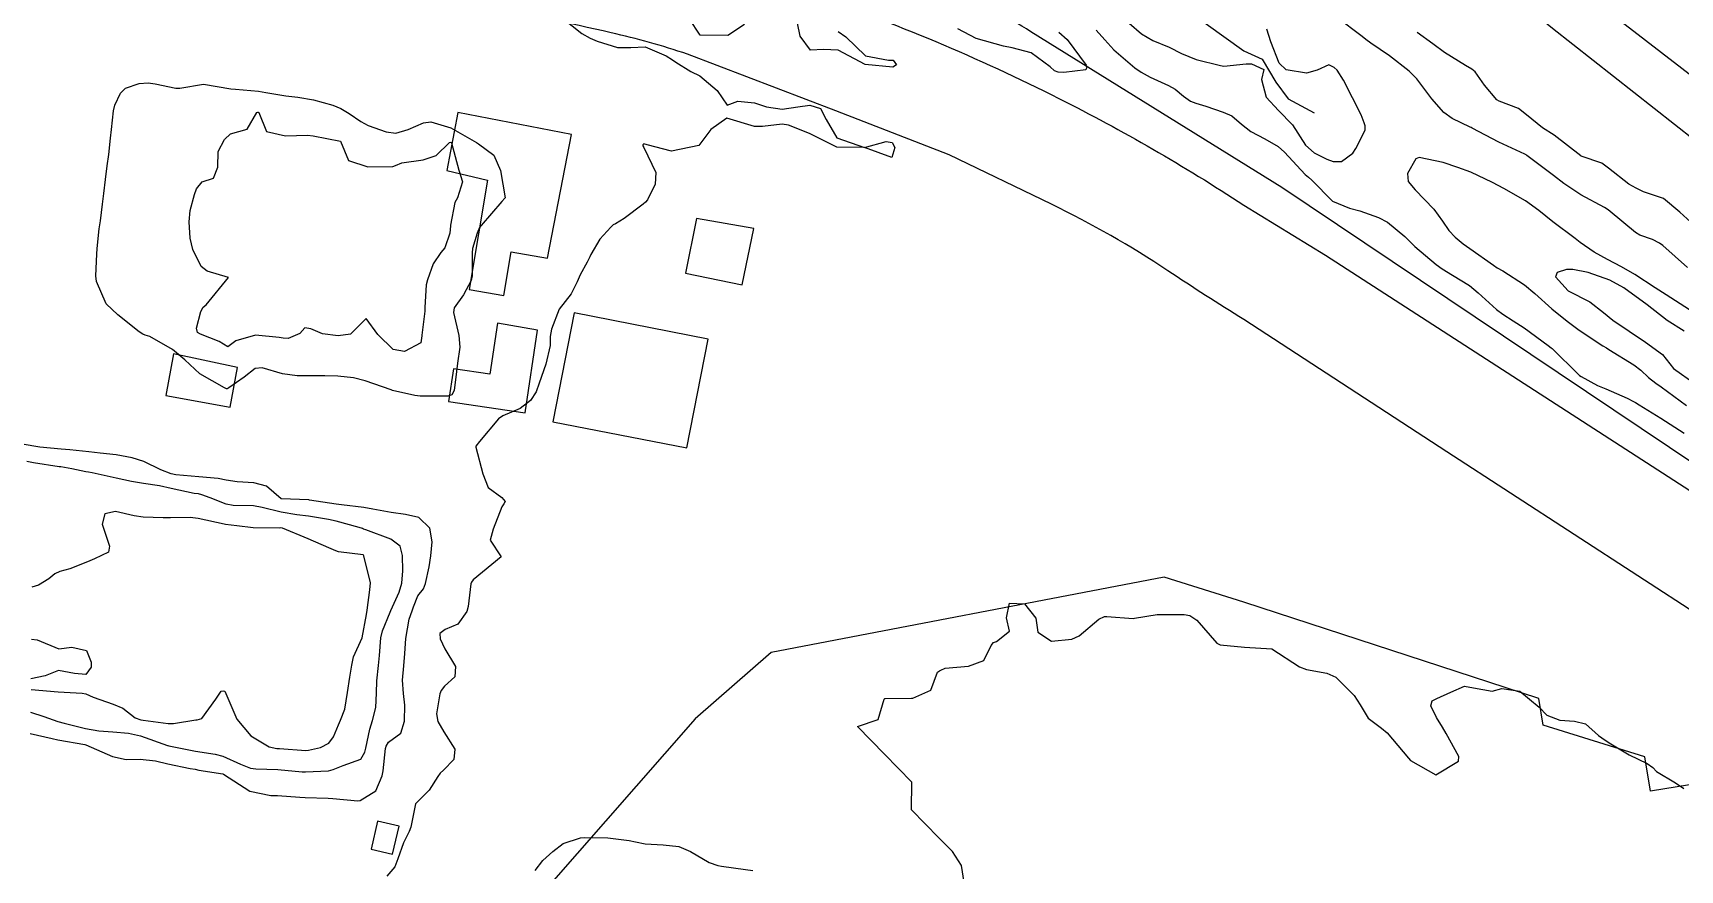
# Model space of a CAD drawing. Header units: metres. Extents: x 307586 to 320046, y 7427249 to 7434250.
# Drawn here: x 311457.1 to 311576.6, y 7432125.7 to 7432186.4 of the extents above; entities that cross this region are included whole.
import ezdxf

# ---------------------------------------------------------------- set-up
doc = ezdxf.new("R2010")
doc.units = ezdxf.units.M
doc.header["$MEASUREMENT"] = 0
for name, color, linetype in [('Curvas de Nivel 1m', 11, 'Continuous'), ('Curvas de Nivel 5m', 15, 'Continuous'), ('Divisa', 42, 'FENCELINE2'), ('Edificações', 30, 'Continuous'), ('Hidrografia', 140, 'Continuous'), ('Linha Férrea', 20, 'Continuous'), ('Vias Primárias', 230, 'Continuous')]:
    doc.layers.add(name, color=color, linetype=linetype)
doc.linetypes.add('FENCELINE2', pattern='A,0.25,-0.1,[132,ltypeshp.shx,S=0.1,R=0,X=-0.1,Y=0],-0.1,1', length=1.45)

msp = doc.modelspace()

# ---------------------------------------------------------------- linework, layer by layer
at = {"layer": 'Curvas de Nivel 1m', "flags": 128}
for points, elevation in [([(311495.49, 7432187.48), (311496.88, 7432186.36), (311497.48, 7432186.04), (311498, 7432185.82), (311499.47, 7432185.35), (311500.43, 7432185.36), (311501.47, 7432185.41), (311503.01, 7432184.74), (311503.46, 7432184.45), (311503.7, 7432184.28), (311504.8, 7432183.61), (311505.44, 7432183.29), (311506.71, 7432182.24), (311507.42, 7432181.18), (311508.2, 7432181.45), (311509.42, 7432181.33), (311510.28, 7432181.05), (311511.42, 7432180.89), (311512.55, 7432181.04), (311513.42, 7432181.16), (311514.2, 7432180.93), (311514.61, 7432180.14), (311515.39, 7432178.8), (311517.38, 7432178.11), (311518.95, 7432178.53), (311519.39, 7432178.46), (311519.59, 7432178.09), (311519.38, 7432177.37), (311517.38, 7432178.11), (311515.38, 7432178.13), (311513.4, 7432179.12), (311511.87, 7432179.71), (311511.41, 7432179.78), (311509.99, 7432179.62), (311509.4, 7432179.62), (311507.41, 7432180.23), (311506.23, 7432179.41), (311505.38, 7432178.25), (311503.38, 7432177.84), (311501.62, 7432178.3), (311501.38, 7432178.36), (311501.3, 7432178.3), (311501.3, 7432178.22), (311501.38, 7432178.1), (311502.25, 7432176.29), (311502.21, 7432175.43), (311501.65, 7432174.3), (311501.5, 7432174.13), (311501.33, 7432173.99), (311499.96, 7432172.96), (311499.32, 7432172.56), (311499.16, 7432172.49), (311498.99, 7432172.33), (311498.2, 7432171.44), (311497.53, 7432170.35), (311497.46, 7432170.17), (311497.28, 7432169.78), (311496.76, 7432168.86), (311496.55, 7432168.36), (311496.12, 7432167.49), (311495.24, 7432166.37), (311494.68, 7432164.92), (311494.59, 7432164.38), (311494.58, 7432163.75), (311494.26, 7432162.38), (311493.79, 7432161.01), (311493.57, 7432160.39), (311493.16, 7432159.74), (311492.4, 7432159.16), (311491.15, 7432158.65), (311490.85, 7432158.42), (311489.46, 7432156.78), (311489.2, 7432156.45), (311489.2, 7432156.37), (311489.7, 7432154.44), (311490.08, 7432153.44), (311491.08, 7432152.71), (311491.33, 7432152.42), (311491.23, 7432152.26), (311491.07, 7432152.03), (311490.45, 7432150.43), (311490.24, 7432149.63), (311491.02, 7432148.42), (311489.01, 7432146.74), (311488.87, 7432146.58), (311488.83, 7432146.45), (311488.63, 7432144.8), (311488.54, 7432144.45), (311487.88, 7432143.54), (311486.96, 7432143.14), (311486.58, 7432142.85), (311486.61, 7432142.47), (311486.95, 7432141.74), (311487.73, 7432140.46), (311487.67, 7432139.71), (311486.91, 7432139.04), (311486.67, 7432138.71), (311486.58, 7432138.47), (311486.34, 7432137.02), (311486.43, 7432136.47), (311486.87, 7432135.73), (311487.68, 7432134.46), (311487.59, 7432133.72), (311486.84, 7432132.93), (311486.6, 7432132.71), (311486.44, 7432132.47), (311485.82, 7432131.48), (311484.81, 7432130.49), (311484.47, 7432128.81), (311484.36, 7432128.5), (311483.94, 7432127.67), (311483.54, 7432126.51), (311483.32, 7432125.94), (311482.74, 7432125.25)], 719), ([(311508.69, 7432187.02), (311507.48, 7432186.23), (311505.48, 7432186.25), (311504.68, 7432187.45)], 719), ([(311515.49, 7432186.51), (311516.03, 7432186.12), (311517.46, 7432184.74), (311519.12, 7432184.44), (311519.46, 7432184.43), (311519.7, 7432184.09), (311519.45, 7432183.92), (311517.45, 7432184.11), (311515.47, 7432185.17), (311514.42, 7432185.2), (311513.47, 7432185.16), (311512.72, 7432186.17), (311512.54, 7432187.12)], 719), ([(311535.7, 7432187.89), (311537.49, 7432186.34), (311538.31, 7432185.86), (311539.48, 7432185.37), (311540.39, 7432184.92), (311541.46, 7432184.47), (311543.22, 7432184.04), (311543.46, 7432184.01), (311545.07, 7432184.16), (311545.46, 7432184.17), (311546.36, 7432183.76), (311546.18, 7432183.03), (311546.53, 7432181.76), (311547.42, 7432180.79), (311548.45, 7432179.74), (311549.39, 7432178.28), (311550.02, 7432177.72), (311550.94, 7432177.26), (311551.38, 7432177.08), (311551.99, 7432177.08), (311552.81, 7432177.69), (311553.04, 7432178.03), (311553.4, 7432178.74), (311553.7, 7432179.38), (311553.7, 7432179.68), (311553.64, 7432179.9), (311553.42, 7432180.47), (311552.79, 7432181.69), (311552.15, 7432182.99), (311551.67, 7432183.7), (311551.46, 7432183.89), (311551.08, 7432184.09), (311550.23, 7432183.72), (311549.45, 7432183.48), (311547.99, 7432183.74), (311547.46, 7432184.21), (311546.86, 7432185.76), (311546.58, 7432186.67)], 717), ([(311577.09, 7432169.39), (311575.31, 7432170.99), (311575.07, 7432171.17), (311574.56, 7432171.42), (311573.63, 7432171.75), (311573.32, 7432171.93), (311571.48, 7432173.46), (311571.33, 7432173.57), (311571.07, 7432173.74), (311569.35, 7432174.67), (311568.12, 7432175.5), (311567.37, 7432176.06), (311565.45, 7432177.53), (311565.38, 7432177.57), (311565.3, 7432177.61), (311563.4, 7432178.49), (311561.48, 7432179.51), (311561.41, 7432179.54), (311561.33, 7432179.58), (311560.02, 7432180.2), (311559.42, 7432180.64), (311558.55, 7432181.62), (311557.45, 7432183.08), (311556.91, 7432183.64), (311555.47, 7432184.75), (311554.13, 7432185.67), (311553.75, 7432185.94), (311553.49, 7432186.15), (311551.64, 7432187.56)], 718), ([(311531.49, 7432186.47), (311532.09, 7432185.93), (311533.46, 7432184.08), (311533.52, 7432183.92), (311533.45, 7432183.73), (311531.84, 7432183.55), (311531.45, 7432183.57), (311531.17, 7432183.66), (311530.85, 7432183.95), (311529.47, 7432184.97), (311528.11, 7432185.34), (311527.47, 7432185.46), (311525.48, 7432186.01), (311524.17, 7432186.71)], 719), ([(311534.2, 7432186.62), (311534.83, 7432185.9), (311535.47, 7432185.19), (311537, 7432183.87), (311537.45, 7432183.56), (311538.11, 7432183.19), (311539.44, 7432182.59), (311539.93, 7432182.34), (311540.53, 7432181.83), (311541.05, 7432181.45), (311541.43, 7432181.32), (311542.15, 7432181.09), (311543.42, 7432180.65), (311544.03, 7432180.4), (311544.75, 7432179.78), (311545.41, 7432179.26), (311546.43, 7432178.73), (311547.39, 7432178.18), (311547.86, 7432177.75), (311549.37, 7432176.13), (311549.59, 7432175.95), (311549.84, 7432175.72), (311551.34, 7432174.2), (311552.57, 7432173.69), (311553.33, 7432173.5), (311554.69, 7432173.02), (311555.32, 7432172.69), (311556.58, 7432171.64), (311557.31, 7432170.93), (311558.86, 7432169.61), (311559.29, 7432169.3), (311560.05, 7432168.83), (311561.27, 7432168.08), (311561.91, 7432167.57), (311563.25, 7432166.34), (311563.7, 7432166.01), (311564.45, 7432165.54), (311565.24, 7432165.03), (311566.99, 7432163.74), (311567.21, 7432163.56), (311567.27, 7432163.51), (311569.19, 7432161.63), (311569.27, 7432161.56), (311569.38, 7432161.49), (311570.57, 7432160.85), (311571.18, 7432160.6), (311572.72, 7432159.91), (311573.18, 7432159.68), (311573.33, 7432159.6), (311573.6, 7432159.43), (311575.16, 7432158.47), (311576.85, 7432157.39)], 718), ([(311577.33, 7432172.68), (311576.55, 7432173.4), (311575.35, 7432174.39), (311573.91, 7432174.88), (311573.36, 7432175.14), (311572.83, 7432175.45), (311571.37, 7432176.59), (311570.87, 7432176.96), (311569.38, 7432177.47), (311569.35, 7432177.49), (311567.41, 7432178.99), (311566.57, 7432179.52), (311565.42, 7432180.48), (311564.83, 7432180.94), (311563.43, 7432181.46), (311563.26, 7432181.56), (311562.38, 7432182.63), (311561.69, 7432183.58), (311561.46, 7432183.79), (311561, 7432184.05), (311559.47, 7432185), (311558.63, 7432185.62), (311557.49, 7432186.44)], 719), ([(311577.25, 7432166.32), (311575.54, 7432167.41), (311575.27, 7432167.58), (311574.76, 7432167.93), (311573.28, 7432168.9), (311572.31, 7432169.45), (311571.3, 7432169.97), (311570.33, 7432170.5), (311569.31, 7432171.21), (311568.95, 7432171.49), (311567.32, 7432172.71), (311566.31, 7432173.52), (311565.34, 7432174.24), (311563.78, 7432175.13), (311563.36, 7432175.34), (311562.96, 7432175.56), (311561.37, 7432176.32), (311560.44, 7432176.66), (311559.38, 7432177.02), (311557.63, 7432177.37), (311557.38, 7432177.27), (311556.78, 7432176.22), (311556.82, 7432175.64), (311557.35, 7432175.04), (311558.7, 7432173.62), (311559.32, 7432172.75), (311559.79, 7432172.07), (311560.23, 7432171.6), (311560.83, 7432171.11), (311561.3, 7432170.77), (311563.02, 7432169.56), (311563.29, 7432169.38), (311563.69, 7432169.15), (311565.27, 7432168.14), (311566.01, 7432167.52), (311567.25, 7432166.41), (311568.36, 7432165.5), (311569.23, 7432164.84), (311570.96, 7432163.72), (311571.21, 7432163.57), (311571.39, 7432163.46), (311573.2, 7432162.33), (311573.72, 7432161.95), (311574.26, 7432161.42), (311574.79, 7432161.01), (311575.19, 7432160.74), (311577.02, 7432159.39)], 717), ([(311456.86, 7432135.6), (311458.45, 7432135.23), (311458.86, 7432135.14), (311460.84, 7432134.79), (311460.9, 7432134.78), (311462.84, 7432133.93), (311463.82, 7432133.72), (311464.84, 7432133.73), (311465.95, 7432133.61), (311466.84, 7432133.39), (311468.48, 7432133.05), (311468.84, 7432133), (311469.1, 7432132.95), (311470.83, 7432132.68), (311470.88, 7432132.66), (311472.81, 7432131.42), (311474.33, 7432131.1), (311474.81, 7432131.1), (311476.42, 7432130.99), (311476.81, 7432130.96), (311478.48, 7432130.9), (311478.81, 7432130.89), (311480.64, 7432130.71), (311480.81, 7432130.73), (311481.93, 7432131.43), (311482.4, 7432132.52), (311482.46, 7432132.9), (311482.65, 7432134.52), (311482.68, 7432134.69), (311482.86, 7432134.96), (311483.75, 7432135.63), (311484.03, 7432136.5), (311484.04, 7432137.65), (311483.94, 7432138.5), (311483.87, 7432139.46), (311483.97, 7432140.5), (311484.05, 7432141.39), (311484.11, 7432142.5), (311484.36, 7432143.89), (311484.58, 7432144.5), (311484.68, 7432144.79), (311484.99, 7432145.58), (311485.4, 7432146.08), (311485.55, 7432146.48), (311485.82, 7432147.68), (311485.93, 7432148.48), (311486.02, 7432149.5), (311485.85, 7432150.48), (311485.05, 7432151.26), (311484.08, 7432151.48), (311483.06, 7432151.62), (311481.71, 7432151.88), (311481.06, 7432151.98), (311479.45, 7432152.18), (311479.07, 7432152.24), (311477.13, 7432152.53), (311477.07, 7432152.54), (311475.07, 7432152.61), (311474, 7432153.54), (311473.08, 7432153.78), (311471.87, 7432153.86), (311471.09, 7432153.98), (311470.51, 7432154.09), (311469.09, 7432154.21), (311467.44, 7432154.35), (311467.09, 7432154.42), (311466.33, 7432154.72), (311465.1, 7432155.33), (311464.26, 7432155.59), (311463.11, 7432155.8), (311461.95, 7432155.93), (311461.11, 7432156.02), (311459.74, 7432156.17), (311459.11, 7432156.23), (311457.57, 7432156.37), (311457.12, 7432156.43), (311455.19, 7432156.78)], 719), ([(311456.89, 7432137.15), (311457.85, 7432136.82), (311458.88, 7432136.48), (311459.33, 7432136.35), (311460.87, 7432135.97), (311461.84, 7432135.79), (311462.87, 7432135.71), (311463.99, 7432135.62), (311464.86, 7432135.42), (311466.83, 7432134.73), (311466.85, 7432134.73), (311466.93, 7432134.71), (311468.85, 7432134.32), (311470.29, 7432134.11), (311470.85, 7432133.96), (311472.11, 7432133.38), (311472.84, 7432133.08), (311473.23, 7432133.03), (311474.84, 7432132.98), (311476.6, 7432132.83), (311476.84, 7432132.82), (311478.51, 7432132.9), (311478.84, 7432132.99), (311479.56, 7432133.27), (311480.84, 7432133.73), (311481.14, 7432134.24), (311481.21, 7432134.54), (311481.5, 7432135.91), (311481.7, 7432136.53), (311481.94, 7432137.49), (311481.99, 7432138.53), (311482.02, 7432139.42), (311482.13, 7432140.53), (311482.2, 7432141.26), (311482.31, 7432142.53), (311482.43, 7432143.05), (311482.97, 7432144.4), (311483.03, 7432144.52), (311483.64, 7432145.86), (311483.83, 7432146.51), (311483.9, 7432147.4), (311483.87, 7432148.51), (311483.7, 7432149.18), (311483.03, 7432149.7), (311481.21, 7432150.37), (311481.04, 7432150.43), (311480.97, 7432150.47), (311480.73, 7432150.54), (311479.05, 7432151.01), (311478.5, 7432151.13), (311477.05, 7432151.36), (311476.2, 7432151.46), (311475.06, 7432151.66), (311473.69, 7432152), (311473.06, 7432152.1), (311471.58, 7432152.14), (311471.07, 7432152.23), (311469.91, 7432152.68), (311469.31, 7432152.92), (311469.08, 7432152.97), (311468.77, 7432153), (311467.08, 7432153.36), (311466.24, 7432153.56), (311465.08, 7432153.74), (311464.21, 7432153.87), (311463.09, 7432154.11), (311461.36, 7432154.51), (311461.09, 7432154.55), (311460.89, 7432154.58), (311459.88, 7432154.8), (311459.09, 7432154.93), (311458.96, 7432154.94), (311457.1, 7432155.24), (311456.61, 7432155.32)], 718), ([(311456.93, 7432138.8), (311458.9, 7432138.61), (311460.64, 7432138.52), (311460.9, 7432138.47), (311461.44, 7432138.23), (311462.89, 7432137.73), (311463.58, 7432137.44), (311464.47, 7432136.74), (311464.88, 7432136.59), (311465.05, 7432136.56), (311466.88, 7432136.33), (311467.27, 7432136.32), (311468.88, 7432136.58), (311468.97, 7432136.6), (311469.32, 7432136.68), (311470.32, 7432138.09), (311470.71, 7432138.66), (311470.9, 7432138.69), (311470.98, 7432138.66), (311471.06, 7432138.5), (311471.86, 7432136.65), (311472.86, 7432135.43), (311474.2, 7432134.62), (311474.76, 7432134.52), (311474.85, 7432134.52), (311474.95, 7432134.51), (311476.85, 7432134.37), (311477.06, 7432134.38), (311477.93, 7432134.58), (311478.54, 7432134.89), (311478.86, 7432135.36), (311479.22, 7432136.22), (311479.37, 7432136.56), (311479.69, 7432137.36), (311479.89, 7432138.56), (311480.05, 7432139.69), (311480.19, 7432140.55), (311480.32, 7432141.16), (311480.95, 7432142.54), (311481.26, 7432144.24), (311481.3, 7432144.54), (311481.5, 7432146.03), (311481.55, 7432146.53), (311481.08, 7432148.48), (311481.05, 7432148.54), (311481.02, 7432148.55), (311479.24, 7432148.78), (311479.03, 7432148.84), (311478.53, 7432149.07), (311477.03, 7432149.71), (311475.17, 7432150.48), (311475.04, 7432150.51), (311474.93, 7432150.5), (311473.04, 7432150.52), (311471.85, 7432150.65), (311471.04, 7432150.75), (311470.94, 7432150.77), (311469.05, 7432151.18), (311468.48, 7432151.27), (311467.05, 7432151.25), (311466.52, 7432151.25), (311465.05, 7432151.29), (311464.4, 7432151.39), (311463.06, 7432151.69), (311462.28, 7432151.54), (311462.08, 7432150.77), (311462.61, 7432149.18), (311462.54, 7432148.76), (311461.52, 7432148.27), (311461.02, 7432148.06), (311459.75, 7432147.54), (311459.01, 7432147.35), (311458.64, 7432147.18), (311458.21, 7432146.82), (311457.47, 7432146.35), (311456.99, 7432146.2)], 717), ([(311524.73, 7432124.01), (311524.43, 7432126.02), (311523.77, 7432127.03), (311522.78, 7432128.04), (311520.81, 7432130.06), (311520.83, 7432132.06), (311519.84, 7432133.08), (311518.85, 7432134.09), (311516.88, 7432136.11), (311518.37, 7432136.61), (311518.81, 7432138.09), (311518.86, 7432138.14), (311518.9, 7432138.14), (311520.81, 7432138.15), (311520.9, 7432138.16), (311522.21, 7432138.75), (311522.69, 7432140.04), (311522.83, 7432140.15), (311522.93, 7432140.2), (311523.24, 7432140.34), (311524.94, 7432140.47), (311526.05, 7432140.89), (311526.57, 7432141.99), (311526.75, 7432142.2), (311526.96, 7432142.28), (311527.91, 7432143.03), (311527.7, 7432143.98), (311527.91, 7432145.06), (311528.99, 7432145), (311529.83, 7432143.96), (311529.96, 7432142.95), (311530.96, 7432142.3), (311532.44, 7432142.44), (311532.96, 7432142.69), (311534.38, 7432143.9), (311534.79, 7432144.08), (311534.98, 7432144.09), (311536.89, 7432143.95), (311536.97, 7432143.96), (311538.61, 7432144.22), (311538.98, 7432144.23), (311540.57, 7432144.24), (311540.98, 7432144.15), (311541.5, 7432143.81), (311542.96, 7432142.16), (311543.18, 7432142.02), (311544.95, 7432141.86), (311546.95, 7432141.75), (311548.94, 7432140.43), (311549.46, 7432140.24), (311550.94, 7432139.97), (311551.59, 7432139.69), (311552.91, 7432138.35), (311553.34, 7432137.67), (311553.93, 7432136.7), (311554.89, 7432135.99), (311555.3, 7432135.65), (311556.86, 7432133.8), (311557.01, 7432133.63), (311558.84, 7432132.61), (311560.49, 7432133.59), (311560.51, 7432133.94), (311559.59, 7432135.6), (311559.33, 7432136.05), (311558.89, 7432136.76), (311558.48, 7432137.61), (311558.56, 7432137.96), (311558.91, 7432138.13), (311559.92, 7432138.6), (311560.92, 7432139.02), (311561.58, 7432138.92), (311562.92, 7432138.66), (311563.62, 7432138.86), (311564.92, 7432138.68), (311566.33, 7432137.52), (311566.9, 7432136.94), (311567.84, 7432136.56), (311568.89, 7432136.5), (311569.7, 7432136.29), (311570.65, 7432135.46), (311570.88, 7432135.29), (311571.4, 7432134.93), (311572.86, 7432134.05), (311574.18, 7432133.42), (311574.57, 7432133.13), (311574.85, 7432132.84), (311576.22, 7432132.01), (311576.84, 7432131.6)], 719), ([(311456.95, 7432142.44), (311457.38, 7432142.39), (311458.94, 7432141.74), (311459.88, 7432141.85), (311460.94, 7432141.61), (311461.28, 7432140.78), (311461.29, 7432140.4), (311460.91, 7432139.88), (311460.08, 7432139.96), (311458.92, 7432140.16), (311457.95, 7432139.79), (311456.91, 7432139.57)], 717), ([(311493.49, 7432125.66), (311494.06, 7432126.38), (311494.77, 7432127.03), (311495.52, 7432127.61), (311496.78, 7432128.02), (311497.08, 7432128.05), (311498.78, 7432128.03), (311500.32, 7432127.85), (311500.78, 7432127.74), (311501.48, 7432127.59), (311502.78, 7432127.52), (311503.93, 7432127.41), (311504.77, 7432127.05), (311506.13, 7432126.24), (311506.76, 7432126.02), (311507.02, 7432125.97), (311508.76, 7432125.73), (311509.29, 7432125.66)], 719)]:
    msp.add_lwpolyline(points, dxfattribs=dict(at, elevation=elevation))
at = {"layer": 'Curvas de Nivel 1m', "elevation": 721, "flags": 128}
msp.add_lwpolyline([(311473.39, 7432180.66), (311473.4, 7432180.66), (311473.44, 7432180.64), (311474.01, 7432179.25), (311475.39, 7432178.94), (311476.98, 7432179), (311477.39, 7432178.95), (311479.38, 7432178.57), (311479.96, 7432177.15), (311481.36, 7432176.69), (311483.17, 7432176.72), (311483.37, 7432176.79), (311483.83, 7432176.98), (311485.37, 7432177.2), (311486.32, 7432177.53), (311487.29, 7432178.47), (311487.37, 7432178.48), (311487.42, 7432178.43), (311487.97, 7432176.46), (311488.22, 7432175.6), (311487.86, 7432174.46), (311487.68, 7432174.12), (311487.35, 7432172.47), (311487.35, 7432172.43), (311487.3, 7432171.89), (311486.94, 7432170.82), (311486.65, 7432170.48), (311486.1, 7432169.65), (311485.69, 7432168.49), (311485.6, 7432168.14), (311485.49, 7432166.49), (311485.49, 7432166.23), (311485.28, 7432164.49), (311485.27, 7432164.43), (311485.21, 7432163.94), (311484.01, 7432163.31), (311483.2, 7432163.45), (311482.08, 7432164.53), (311481.23, 7432165.7), (311480.66, 7432165.11), (311480.11, 7432164.56), (311479.21, 7432164.43), (311478.06, 7432164.58), (311477.22, 7432164.95), (311476.79, 7432165.02), (311476.42, 7432164.6), (311475.58, 7432164.24), (311475.21, 7432164.26), (311474.93, 7432164.33), (311473.21, 7432164.49), (311471.79, 7432164.07), (311471.2, 7432163.65), (311470.57, 7432164.03), (311469.21, 7432164.55), (311468.99, 7432164.69), (311468.92, 7432164.99), (311469.24, 7432166.21), (311469.41, 7432166.52), (311469.62, 7432166.68), (311471.26, 7432168.66), (311469.7, 7432169.12), (311469.27, 7432169.47), (311468.66, 7432170.7), (311468.47, 7432171.52), (311468.4, 7432172.7), (311468.48, 7432173.54), (311468.79, 7432174.7), (311468.94, 7432175.1), (311469.35, 7432175.6), (311470.16, 7432175.87), (311470.47, 7432176.67), (311470.51, 7432177.81), (311470.95, 7432178.67), (311471.39, 7432179.08), (311472.6, 7432179.44), (311473.31, 7432180.64)], close=True, dxfattribs=at)
at = {"layer": 'Curvas de Nivel 5m', "elevation": 720, "flags": 128}
msp.add_lwpolyline([(311469.43, 7432182.69), (311471.43, 7432182.36), (311471.76, 7432182.33), (311473.43, 7432182.18), (311473.95, 7432182.1), (311475.42, 7432181.85), (311476.27, 7432181.75), (311477.42, 7432181.55), (311478.82, 7432181.17), (311479.41, 7432180.94), (311480, 7432180.56), (311480.84, 7432179.99), (311481.39, 7432179.7), (311482.69, 7432179.23), (311483.39, 7432179.15), (311484.29, 7432179.4), (311485.4, 7432179.9), (311485.92, 7432179.97), (311487.39, 7432179.52), (311489.24, 7432178.45), (311489.38, 7432178.36), (311490.49, 7432177.55), (311490.98, 7432176.43), (311491.31, 7432174.45), (311491.3, 7432174.42), (311491.09, 7432174.18), (311489.57, 7432172.45), (311489.47, 7432172.29), (311489.3, 7432171.89), (311488.96, 7432170.78), (311488.93, 7432170.45), (311488.92, 7432168.8), (311488.86, 7432168.45), (311488.3, 7432167.41), (311487.62, 7432166.47), (311487.57, 7432166.13), (311487.97, 7432164.46), (311488.03, 7432163.63), (311487.87, 7432162.46), (311487.8, 7432161.85), (311487.62, 7432160.47), (311487.46, 7432160.16), (311487.16, 7432160.06), (311485.58, 7432160.06), (311485.16, 7432160.07), (311484.77, 7432160.11), (311483.16, 7432160.48), (311483.04, 7432160.52), (311481.17, 7432161.18), (311480.32, 7432161.4), (311479.18, 7432161.52), (311478.23, 7432161.53), (311477.18, 7432161.54), (311476.23, 7432161.55), (311475.18, 7432161.69), (311473.69, 7432162.13), (311473.18, 7432162.08), (311472.38, 7432161.44), (311471.28, 7432160.66), (311471.21, 7432160.61), (311471.16, 7432160.59), (311471.1, 7432160.6), (311470.96, 7432160.66), (311469.18, 7432161.69), (311468.08, 7432162.7), (311467.2, 7432163.44), (311465.54, 7432164.39), (311465.21, 7432164.5), (311465.03, 7432164.55), (311464.77, 7432164.74), (311463.23, 7432165.97), (311462.38, 7432166.77), (311461.67, 7432168.37), (311461.62, 7432168.78), (311461.69, 7432170.37), (311461.73, 7432170.78), (311461.88, 7432172.19), (311461.96, 7432172.77), (311462.12, 7432173.98), (311462.21, 7432174.77), (311462.33, 7432175.79), (311462.46, 7432176.77), (311462.56, 7432177.58), (311462.7, 7432178.77), (311462.76, 7432179.4), (311462.9, 7432180.76), (311463, 7432181.17), (311463.42, 7432182.03), (311463.79, 7432182.4), (311464.76, 7432182.74), (311465.43, 7432182.79), (311465.94, 7432182.72), (311467.43, 7432182.4), (311467.73, 7432182.4), (311469.43, 7432182.69)], close=True, dxfattribs=at)
at = {"layer": 'Divisa'}
msp.add_lwpolyline([(311577.76, 7432155), (311547.67, 7432175.2), (311529.46, 7432186.5, 0.048129), (311524.01, 7432189.19, 0.015888), (311509.27, 7432194.26), (311502.17, 7432196.23), (311500.61, 7432197.53), (311495.97, 7432198.12), (311479.77, 7432200.87), (311476.43, 7432205.77)], format="xyb", dxfattribs=at)
at = {"layer": 'Edificações'}
for points in [[(311496.14, 7432179.05), (311487.89, 7432180.64), (311487.08, 7432176.43), (311490.04, 7432175.74), (311488.71, 7432167.8), (311491.22, 7432167.37), (311491.76, 7432170.53), (311494.4, 7432170.07)], [(311505.2, 7432172.94), (311504.4, 7432168.98), (311508.52, 7432168.14), (311509.35, 7432172.23)], [(311496.32, 7432166.1), (311494.78, 7432158.2), (311504.5, 7432156.31), (311506.04, 7432164.21)], [(311490.77, 7432165.35), (311490.22, 7432161.66), (311487.57, 7432162.05), (311487.21, 7432159.68), (311492.77, 7432158.85), (311493.66, 7432164.85)], [(311467.26, 7432163.13), (311466.71, 7432160.11), (311471.38, 7432159.26), (311471.91, 7432162.15)], [(311482.07, 7432129.23), (311481.59, 7432127.22), (311483.14, 7432126.84), (311483.63, 7432128.87)]]:
    msp.add_lwpolyline(points, close=True, dxfattribs=at)
at = {"layer": 'Edificações', "elevation": 336.8}
msp.add_lwpolyline([(311579.03, 7432132.16), (311574.4, 7432131.41), (311574, 7432133.9), (311566.62, 7432136.2), (311566.32, 7432138.14), (311544.9, 7432145.13), (311539.14, 7432146.93), (311510.62, 7432141.47), (311505.1, 7432136.66), (311490.05, 7432119.47)], dxfattribs=at)
at = {"layer": 'Hidrografia'}
for points in [[(311534.27, 7432191.72), (311536.13, 7432191.25), (311537.52, 7432190.9), (311538.68, 7432189.97), (311539.73, 7432189.04), (311540.78, 7432188), (311542.17, 7432187.07), (311544.9, 7432185.1)], [(311544.9, 7432185.1), (311546.24, 7432184.5), (311547.24, 7432182.84), (311548.12, 7432181.62), (311550.01, 7432180.62)], [(311576.86, 7432164.77), (311575.63, 7432165.56), (311574.17, 7432166.68), (311572.48, 7432167.91), (311571.47, 7432168.48), (311569.9, 7432169.04), (311568.77, 7432169.26), (311568.32, 7432169.26), (311567.65, 7432169.04), (311567.53, 7432168.71), (311568.43, 7432167.7), (311570, 7432166.91), (311571.01, 7432166.13), (311571.69, 7432165.57), (311574.05, 7432163.98), (311575.29, 7432163.09), (311576.08, 7432162.07), (311577.65, 7432160.95)]]:
    msp.add_lwpolyline(points, dxfattribs=at)
at = {"layer": 'Linha Férrea'}
for points in [[(311311.6, 7432501.85), (311320.77, 7432490.65), (311327.69, 7432481.99), (311342.67, 7432462.71), (311356.96, 7432442.72), (311376.82, 7432414.87), (311384.48, 7432404.02), (311396.13, 7432387.42), (311406.95, 7432371.73), (311420.36, 7432352.24), (311431.84, 7432335.77), (311442.1, 7432321.08), (311452.33, 7432307.22), (311462.28, 7432294.03), (311474.28, 7432278.8), (311483.95, 7432267.09), (311493.79, 7432255.94), (311506.35, 7432241.74), (311520.48, 7432227.73), (311532.12, 7432216.82), (311544.9, 7432205.34), (311552.69, 7432198.54), (311567.29, 7432186.76), (311585, 7432172.83)], [(311322.92, 7432494.37), (311330.69, 7432484.79), (311345.81, 7432465.01), (311360.15, 7432444.97), (311380.17, 7432417.08), (311387.45, 7432406.88), (311399.32, 7432389.67), (311410.17, 7432373.94), (311423.57, 7432354.46), (311435.04, 7432338), (311445.27, 7432323.36), (311455.45, 7432309.55), (311465.37, 7432296.41), (311477.31, 7432281.25), (311486.92, 7432269.62), (311496.68, 7432258.56), (311509.04, 7432245.32), (311522.8, 7432231.35), (311534.8, 7432219.66), (311544.9, 7432210.48), (311551.33, 7432204.78), (311568.47, 7432190.2), (311586.38, 7432176.39)]]:
    msp.add_lwpolyline(points, dxfattribs=at)
at = {"layer": 'Vias Primárias'}
for points in [[(311221.97, 7432244.7), (311272.74, 7432235.82), (311289.02, 7432234.19), (311296.64, 7432233.19), (311335.4, 7432225.68), (311388.67, 7432215.43), (311436.06, 7432206.3), (311487.7, 7432196.17, -0.034243), (311513.36, 7432189.29, -0.033921), (311531.49, 7432181.66, -0.02871), (311544.9, 7432173.92), (311550.83, 7432170.28), (311578.43, 7432152.48)], [(311578.11, 7432144.04), (311559.63, 7432156.02), (311544.9, 7432165.62, -0.00772), (311539.4, 7432169.16, 0.034424), (311530.95, 7432173.98), (311523.52, 7432177.57), (311515.31, 7432180.77), (311504.54, 7432184.87, 0.026194), (311499.01, 7432186.42, 0.00844), (311480.37, 7432190.28), (311434.3, 7432199.01), (311383.48, 7432208.76), (311339.22, 7432217.61), (311308.43, 7432223.77, 0.035767), (311302.65, 7432224.29, 0.20249), (311293.03, 7432220.44, 0.152898), (311288.65, 7432212.17), (311280.87, 7432170.16), (311280.7, 7432169.19)]]:
    msp.add_lwpolyline(points, format="xyb", dxfattribs=at)

doc.saveas('drawing.dxf')
